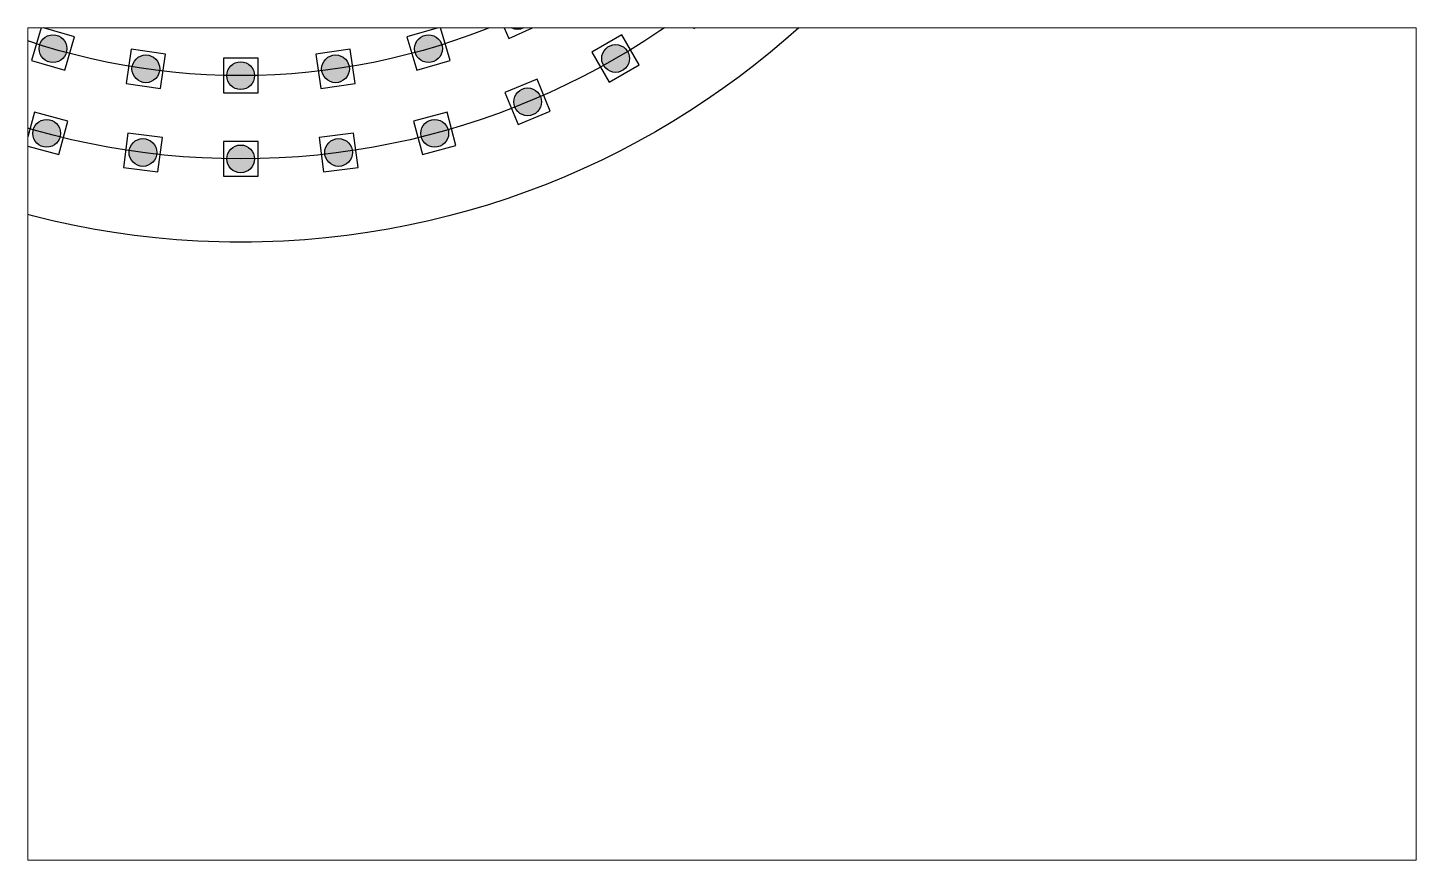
# Paper-space layout 'MoleS L Part 1 to 1' of a CAD drawing. Header units: millimetres. Extents: x -3 to 197, y -4 to 116.
# The model-space entities are those that its viewports show. They can reach past a viewport. Long polylines and large blocks are cut down to what shows.
import ezdxf

# ---------------------------------------------------------------- set-up
doc = ezdxf.new("R2010")
doc.units = ezdxf.units.MM
doc.header["$LTSCALE"] = 10
doc.header["$MEASUREMENT"] = 0
doc.layers.add('LED SMD 5050', color=40, linetype='Continuous')
doc.layers.add('vero Pins', color=30, linetype='Continuous')
doc.layers.add('Viewport', color=5, linetype='Continuous', plot=False)

# ---------------------------------------------------------------- blocks, each defined once
blk = doc.blocks.new('SMD 5050')
at = {"layer": 'LED SMD 5050'}
blk.add_hatch(color=256, dxfattribs=at).paths.add_polyline_path([(2, 0, 1), (-2, 0, 1)])
blk.add_lwpolyline([(-2.5, 2.5), (-2.5, -2.5), (2.5, -2.5), (2.5, 2.5)], close=True, dxfattribs=at)
blk.add_circle((0, 0), 2, dxfattribs=at)

msp = doc.modelspace()

# ---------------------------------------------------------------- linework, layer by layer
at = {"layer": 'vero Pins'}
for radius in [120, 108, 96]:
    msp.add_circle((3811.6, -1052.78), radius, dxfattribs=at)

# ---------------------------------------------------------------- block references
for p, rotation in [((3877.35, -1138.46), 217.5), ((3851.48, -1140.11), 204.5454545454545), ((3784.56, -1144.89), 163.6363636363637), ((3838.65, -1144.89), 196.3636363636363), ((3865.6, -1146.31), 209.9999999999999), ((3797.94, -1147.8), 171.8181818181818), ((3825.26, -1147.8), 188.1818181818181), ((3811.6, -1148.78), 180), ((3852.93, -1152.56), 202.4999999999999), ((3783.65, -1157.1), 165), ((3839.55, -1157.1), 194.9999999999999), ((3797.51, -1159.86), 172.5), ((3825.7, -1159.86), 187.4999999999999), ((3811.6, -1160.78), 180)]:
    msp.add_blockref('SMD 5050', p, dxfattribs=dict(at, rotation=rotation))

psp = doc.layouts.new('MoleS L Part 1 to 1')

# ---------------------------------------------------------------- viewports
at = {"layer": 'Viewport'}
psp.add_viewport(center=(96.75, 56.06), size=(200, 120), view_center_point=(3880.93, -1201.88), view_height=120, dxfattribs=at)

doc.saveas('drawing.dxf')
